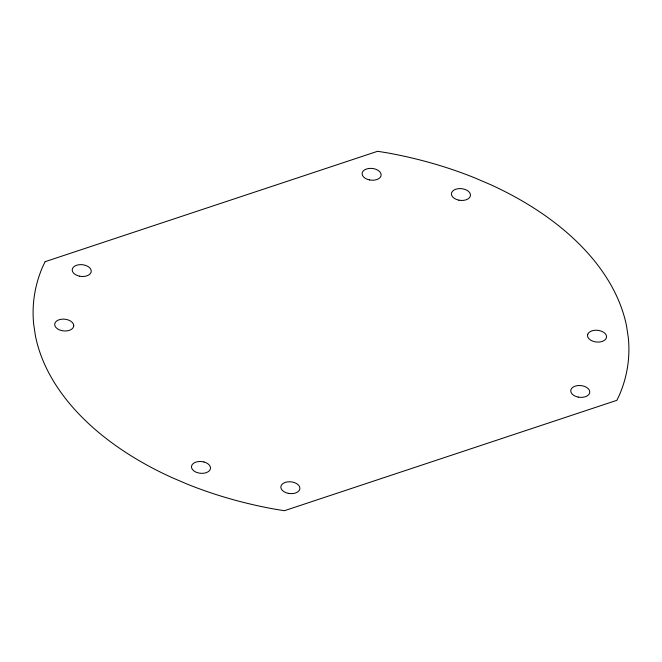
<?xml version="1.0" encoding="UTF-8"?>
<svg xmlns="http://www.w3.org/2000/svg" width="662" height="662" viewBox="0 0 662 662"><rect width="100%" height="100%" fill="white"/><g stroke="black" fill="none" stroke-linecap="round" stroke-linejoin="round"><path stroke-width="0.99" d="M73.739 325.646L73.722 326.018A9.558 5.9 5.7 0 1 65.099 331A9.558 5.9 5.7 0 1 54.979 325.961L54.847 325.588A9.558 5.9 5.7 0 1 63.312 319.109A9.558 5.9 5.7 0 1 73.739 325.646M587.732 334.285L587.508 335.816A9.558 5.9 5.7 0 0 597.43 342.089A9.558 5.9 5.7 0 0 606.558 336.495L606.127 334.947A9.558 5.9 5.7 0 0 596.636 330.222A9.558 5.9 5.7 0 0 587.732 334.285M45.14 261.68L42.492 267.167A298.81 184.375 5.7 0 0 33.679 324.223L35.434 335.899A298.81 184.375 5.7 0 0 171.268 477.277L187.371 484.187A298.81 184.375 5.7 0 0 275.053 509.21L284.412 510.708L616.86 400.32L619.508 394.833A298.81 184.375 5.7 0 0 628.321 337.777L626.566 326.101A298.81 184.375 5.7 0 0 490.732 184.723L474.629 177.813A298.81 184.375 5.7 0 0 386.947 152.79L377.588 151.292L45.14 261.68M203.937 461.968L203.366 461.828A9.558 5.9 5.7 0 0 192.245 464.525A9.558 5.9 5.7 0 0 195.878 472.097L196.399 472.312A9.558 5.9 5.7 0 0 209.738 470.301A9.558 5.9 5.7 0 0 203.937 461.968M458.865 200.164L456.532 199.494A9.558 5.9 5.7 0 1 452.502 191.26A9.558 5.9 5.7 0 1 465.369 189.555L467.405 190.565A9.558 5.9 5.7 0 1 469.391 197.789A9.558 5.9 5.7 0 1 458.865 200.164M369.545 179.94L367.203 179.27A9.558 5.9 5.7 0 1 363.181 171.036A9.558 5.9 5.7 0 1 376.041 169.331L378.076 170.341A9.558 5.9 5.7 0 1 380.071 177.557A9.558 5.9 5.7 0 1 369.545 179.94M578.183 397.092L575.849 396.414A9.558 5.9 5.7 0 1 571.827 388.18A9.558 5.9 5.7 0 1 584.687 386.476L586.722 387.493A9.558 5.9 5.7 0 1 588.708 394.709A9.558 5.9 5.7 0 1 578.183 397.092M79.647 276.203L77.313 275.524A9.558 5.9 5.7 0 1 73.292 267.291A9.558 5.9 5.7 0 1 86.151 265.586L88.187 266.596A9.558 5.9 5.7 0 1 90.173 273.82A9.558 5.9 5.7 0 1 79.647 276.203M288.293 493.347L285.959 492.669A9.558 5.9 5.7 0 1 281.929 484.443A9.558 5.9 5.7 0 1 294.797 482.73L296.833 483.748A9.558 5.9 5.7 0 1 298.819 490.964A9.558 5.9 5.7 0 1 288.293 493.347"/></g></svg>
